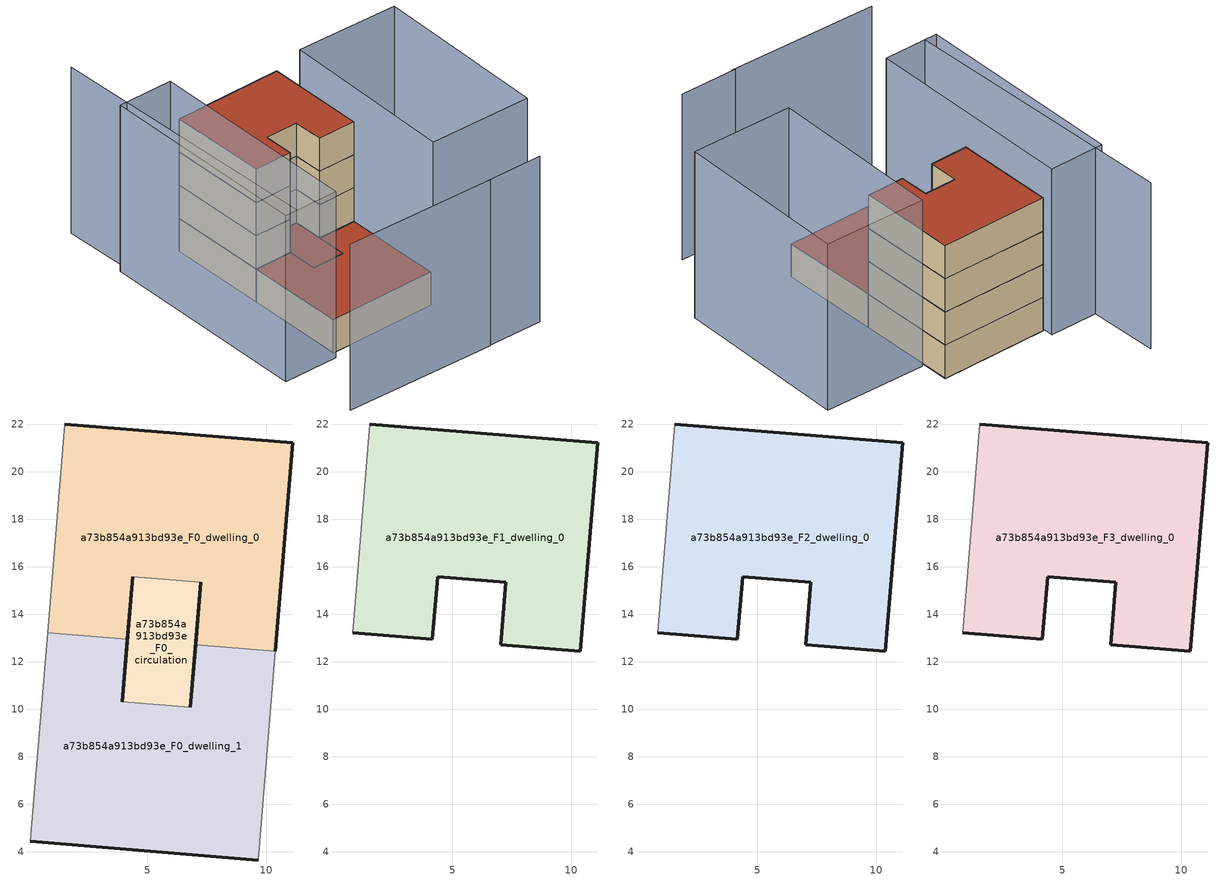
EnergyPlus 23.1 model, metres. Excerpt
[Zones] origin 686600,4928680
a73b854a913bd93e_F0_dwelling_0
 floor ground (EU_floor_Construction): 10.38,12.43 11.11,21.21 1.53,22 0.8,13.22 4.16,12.95 4.38,15.58 7.25,15.34 7.03,12.71 z0
 wall outside (EU_wall_Construction): 7.03,12.71 7.25,15.34 / 4.38,15.58 4.16,12.95 / 1.53,22 11.11,21.21 10.38,12.43 z0:3
 wall adiabatic (EU_wall_Construction): 0.8,13.22 1.53,22 z0:3
 wall to a73b854a913bd93e_F0_dwelling_1 (EU_wall_Construction): 10.38,12.43 7.03,12.71 / 4.16,12.95 0.8,13.22 z0:3
 wall to a73b854a913bd93e_F0_circulation (EU_wall_Construction): 7.25,15.34 4.38,15.58 z0:3
a73b854a913bd93e_F0_dwelling_1
 floor ground (EU_floor_Construction): 9.66,3.65 10.38,12.43 7.03,12.71 6.81,10.08 3.94,10.31 4.16,12.95 0.8,13.22 0.08,4.45 z0
 wall outside (EU_wall_Construction): 4.16,12.95 3.94,10.31 / 6.81,10.08 7.03,12.71 / 9.66,3.65 0.08,4.45 z0:3
 wall adiabatic (EU_wall_Construction): 0.08,4.45 0.8,13.22 / 10.38,12.43 9.66,3.65 z0:3
 wall to a73b854a913bd93e_F0_circulation (EU_wall_Construction): 3.94,10.31 6.81,10.08 z0:3
 roof outside (EU_roof_Construction): 10.38,12.43 9.66,3.65 0.08,4.45 0.8,13.22 4.16,12.95 3.94,10.31 6.81,10.08 7.03,12.71 z3
a73b854a913bd93e_F0_circulation
 floor ground (EU_floor_Construction): 6.81,10.08 7.25,15.34 4.38,15.58 3.94,10.31 z0
 wall outside (EU_wall_Construction): 7.25,15.34 6.81,10.08 / 3.94,10.31 4.38,15.58 z0:3
 roof outside (EU_roof_Construction): 7.25,15.34 6.81,10.08 3.94,10.31 4.38,15.58 z3
a73b854a913bd93e_F1_dwelling_0
 floor to a73b854a913bd93e_F0_dwelling_0 (EU_floor_Construction): 10.38,12.43 11.11,21.21 1.53,22 0.8,13.22 4.16,12.95 4.38,15.58 7.25,15.34 7.03,12.71 z3
 wall outside (EU_wall_Construction): 1.53,22 11.11,21.21 10.38,12.43 7.03,12.71 7.25,15.34 4.38,15.58 4.16,12.95 0.8,13.22 z3:6
 wall adiabatic (EU_wall_Construction): 0.8,13.22 1.53,22 z3:6
a73b854a913bd93e_F2_dwelling_0
 floor to a73b854a913bd93e_F1_dwelling_0 (EU_floor_Construction): 10.38,12.43 11.11,21.21 1.53,22 0.8,13.22 4.16,12.95 4.38,15.58 7.25,15.34 7.03,12.71 z6
 wall outside (EU_wall_Construction): 1.53,22 11.11,21.21 10.38,12.43 7.03,12.71 7.25,15.34 4.38,15.58 4.16,12.95 0.8,13.22 z6:9
 wall adiabatic (EU_wall_Construction): 0.8,13.22 1.53,22 z6:9
a73b854a913bd93e_F3_dwelling_0
 floor to a73b854a913bd93e_F2_dwelling_0 (EU_floor_Construction): 10.38,12.43 11.11,21.21 1.53,22 0.8,13.22 4.16,12.95 4.38,15.58 7.25,15.34 7.03,12.71 z9
 wall outside (EU_wall_Construction): 1.53,22 11.11,21.21 10.38,12.43 7.03,12.71 7.25,15.34 4.38,15.58 4.16,12.95 0.8,13.22 z9:12
 wall adiabatic (EU_wall_Construction): 0.8,13.22 1.53,22 z9:12
 roof outside (EU_roof_Construction): 11.11,21.21 10.38,12.43 7.03,12.71 7.25,15.34 4.38,15.58 4.16,12.95 0.8,13.22 1.53,22 z12
shading: 8.64,-3.13 13.73,-3.64 / -4.39,-1.66 8.94,-3.22 / -2.36,29.37 -3.96,4.25 / 9.46,3.28 11.17,18.83 / 11.17,18.83 20.2,17.84 / 20.2,17.84 18.49,2.28 / 18.49,2.28 9.46,3.28 / -5.1,4.36 -3.37,23.3 / -3.37,23.3 1.5,22.85 / 1.5,22.85 -0.23,3.91 / -0.23,3.91 -5.1,4.36 z0:15
[Building]
EU S2 Campaign: North Axis=0; Terrain=City; Solar Distribution=FullExterior
[Site:Location]
Bologna: Latitude=44.5; Longitude=11.25; Time Zone=1; Elevation=37
[SizingPeriod:WeatherFileDays]
AnnualSizingPeriod: Begin Month=1; Begin Day of Month=1; End Month=12; End Day of Month=31; Day of Week for Start Day=Monday; Use Weather File Daylight Saving Period=No; Use Weather File Rain and Snow Indicators=No
[MATERIAL]
EU_InternalMass_Material: Roughness=MediumRough; Thickness=0.1; Conductivity=1; Density=1800; Specific Heat=900; Thermal Absorptance=0.9; Solar Absorptance=0.7; Visible Absorptance=0.7
[MATERIAL:NOMASS] Roughness=MediumRough; Thermal Absorptance=0.9; Solar Absorptance=0.7; Visible Absorptance=0.7
Name | Thermal Resistance
EU_wall_NoMass | 0.937881
EU_roof_NoMass | 0.548572
EU_floor_NoMass | 0.71348
[CONSTRUCTION]
EU_wall_Construction: EU_wall_NoMass
EU_roof_Construction: EU_roof_NoMass
EU_floor_Construction: EU_floor_NoMass
EU_InternalMass_Construction: EU_InternalMass_Material
[ZONE] Type=1; Multiplier=1; Ceiling Height=autocalculate; Floor Area=autocalculate; Part of Total Floor Area=Yes
Name | Volume
a73b854a913bd93e_F0_dwelling_0 | 231.159
a73b854a913bd93e_F1_dwelling_0; a73b854a913bd93e_F2_dwelling_0; a73b854a913bd93e_F3_dwelling_0 | 231.158
a73b854a913bd93e_F0_dwelling_1 | 231.168
a73b854a913bd93e_F0_circulation | 45.7273
[INTERNALMASS] Construction=EU_InternalMass_Construction
Name | Zone or ZoneList | Surface Area
a73b854a913bd93e_F0_dwelling_0_EU_InternalMass | a73b854a913bd93e_F0_dwelling_0 | 77.0514
a73b854a913bd93e_F0_dwelling_1_EU_InternalMass | a73b854a913bd93e_F0_dwelling_1 | 77.0514
a73b854a913bd93e_F1_dwelling_0_EU_InternalMass | a73b854a913bd93e_F1_dwelling_0 | 169.344
a73b854a913bd93e_F2_dwelling_0_EU_InternalMass | a73b854a913bd93e_F2_dwelling_0 | 169.344
a73b854a913bd93e_F3_dwelling_0_EU_InternalMass | a73b854a913bd93e_F3_dwelling_0 | 169.344
[OTHEREQUIPMENT] Fuel Type=Electricity; Design Level Calculation Method=Watts/Area; Power per Zone Floor Area=1; Fraction Latent=0; Fraction Radiant=0; Fraction Lost=0; Carbon Dioxide Generation Rate=0; EndUse Subcategory=EU_Step8_InternalGains
Name | Zone or ZoneList or Space or SpaceList | Schedule
EU_Step8_InternalGain_a73b854a913bd93e_F0_dwelling_0_f000 | a73b854a913bd93e_F0_dwelling_0 | EU_Step8_GainSchedule_a73b854a913bd93e_F0_dwelling_0_f000
EU_Step8_InternalGain_a73b854a913bd93e_F0_dwelling_1_f000 | a73b854a913bd93e_F0_dwelling_1 | EU_Step8_GainSchedule_a73b854a913bd93e_F0_dwelling_1_f000
EU_Step8_InternalGain_a73b854a913bd93e_F1_dwelling_0_f000 | a73b854a913bd93e_F1_dwelling_0 | EU_Step8_GainSchedule_a73b854a913bd93e_F1_dwelling_0_f000
EU_Step8_InternalGain_a73b854a913bd93e_F2_dwelling_0_f000 | a73b854a913bd93e_F2_dwelling_0 | EU_Step8_GainSchedule_a73b854a913bd93e_F2_dwelling_0_f000
EU_Step8_InternalGain_a73b854a913bd93e_F3_dwelling_0_f000 | a73b854a913bd93e_F3_dwelling_0 | EU_Step8_GainSchedule_a73b854a913bd93e_F3_dwelling_0_f000
[ZONEINFILTRATION:DESIGNFLOWRATE]
EU_Circulation_Infiltration_a73b854a913bd93e_F0_circulation: Zone or ZoneList or Space or SpaceList=a73b854a913bd93e_F0_circulation; Schedule=EU_AlwaysOn; Design Flow Rate Calculation Method=Flow/Area; Flow Rate per Floor Area=0.0005; Constant Term Coefficient=1; Temperature Term Coefficient=0; Velocity Term Coefficient=0; Velocity Squared Term Coefficient=0
[ZONEVENTILATION:DESIGNFLOWRATE] Schedule=EU_AlwaysOn; Design Flow Rate Calculation Method=AirChanges/Hour; Air Changes per Hour=0.687892; Ventilation Type=Natural; Fan Pressure Rise=0; Fan Total Efficiency=1; Constant Term Coefficient=1; Temperature Term Coefficient=0; Velocity Term Coefficient=0; Velocity Squared Term Coefficient=0; Minimum Indoor Temperature=-100; Maximum Indoor Temperature=100; Delta Temperature=-100; Minimum Outdoor Temperature=-100; Maximum Outdoor Temperature=100; Maximum Wind Speed=40
Name | Zone or ZoneList or Space or SpaceList
EU_ConstantAir_a73b854a913bd93e_F0_dwelling_0 | a73b854a913bd93e_F0_dwelling_0
EU_ConstantAir_a73b854a913bd93e_F0_dwelling_1 | a73b854a913bd93e_F0_dwelling_1
EU_ConstantAir_a73b854a913bd93e_F1_dwelling_0 | a73b854a913bd93e_F1_dwelling_0
EU_ConstantAir_a73b854a913bd93e_F2_dwelling_0 | a73b854a913bd93e_F2_dwelling_0
EU_ConstantAir_a73b854a913bd93e_F3_dwelling_0 | a73b854a913bd93e_F3_dwelling_0
[HVACTEMPLATE:THERMOSTAT] Constant Heating Setpoint=20; Constant Cooling Setpoint=50
EU_HeatOnly_a73b854a913bd93e_F0_dwelling_0; EU_HeatOnly_a73b854a913bd93e_F0_dwelling_1; EU_HeatOnly_a73b854a913bd93e_F1_dwelling_0; EU_HeatOnly_a73b854a913bd93e_F2_dwelling_0; EU_HeatOnly_a73b854a913bd93e_F3_dwelling_0
[HVACTEMPLATE:ZONE:IDEALLOADSAIRSYSTEM] System Availability Schedule=EU_AlwaysOn; Maximum Heating Supply Air Temperature=50; Minimum Cooling Supply Air Temperature=13; Maximum Heating Supply Air Humidity Ratio=0.0156; Minimum Cooling Supply Air Humidity Ratio=0.0077; Heating Limit=NoLimit; Cooling Limit=NoLimit; Heating Availability Schedule=EU_AlwaysOn; Cooling Availability Schedule=EU_CoolingOff; Dehumidification Control Type=ConstantSensibleHeatRatio; Cooling Sensible Heat Ratio=0.7; Dehumidification Setpoint=60; Humidification Control Type=None; Humidification Setpoint=30; Outdoor Air Method=None; Outdoor Air Flow Rate per Person=0.00944; Outdoor Air Flow Rate per Zone Floor Area=0; Outdoor Air Flow Rate per Zone=0; Demand Controlled Ventilation Type=None; Outdoor Air Economizer Type=NoEconomizer; Heat Recovery Type=None; Sensible Heat Recovery Effectiveness=0.7; Latent Heat Recovery Effectiveness=0.65
Name | Template Thermostat
a73b854a913bd93e_F0_dwelling_0 | EU_HeatOnly_a73b854a913bd93e_F0_dwelling_0
a73b854a913bd93e_F0_dwelling_1 | EU_HeatOnly_a73b854a913bd93e_F0_dwelling_1
a73b854a913bd93e_F1_dwelling_0 | EU_HeatOnly_a73b854a913bd93e_F1_dwelling_0
a73b854a913bd93e_F2_dwelling_0 | EU_HeatOnly_a73b854a913bd93e_F2_dwelling_0
a73b854a913bd93e_F3_dwelling_0 | EU_HeatOnly_a73b854a913bd93e_F3_dwelling_0
[SIZING:ZONE] Zone Cooling Design Supply Air Temperature Input Method=SupplyAirTemperature; Zone Cooling Design Supply Air Temperature=13; Zone Heating Design Supply Air Temperature Input Method=SupplyAirTemperature; Zone Heating Design Supply Air Temperature=50; Zone Cooling Design Supply Air Humidity Ratio=0.008; Zone Heating Design Supply Air Humidity Ratio=0.008; Cooling Design Air Flow Method=DesignDay; Cooling Design Air Flow Rate=0; Cooling Minimum Air Flow per Zone Floor Area=0.000762; Cooling Minimum Air Flow=0; Cooling Minimum Air Flow Fraction=0.2; Heating Design Air Flow Method=DesignDay; Heating Design Air Flow Rate=0; Heating Maximum Air Flow per Zone Floor Area=0.002032; Heating Maximum Air Flow=0.141576; Heating Maximum Air Flow Fraction=0.3; Account for Dedicated Outdoor Air System=No; Dedicated Outdoor Air System Control Strategy=NeutralSupplyAir; Dedicated Outdoor Air Low Setpoint Temperature for Design=autosize; Dedicated Outdoor Air High Setpoint Temperature for Design=autosize; Zone Load Sizing Method=Sensible Load Only No Latent Load; Zone Latent Cooling Design Supply Air Humidity Ratio Input Method=HumidityRatioDifference; Zone Cooling Design Supply Air Humidity Ratio Difference=0.005; Zone Latent Heating Design Supply Air Humidity Ratio Input Method=HumidityRatioDifference; Zone Humidification Design Supply Air Humidity Ratio Difference=0.005
a73b854a913bd93e_F0_dwelling_0; a73b854a913bd93e_F0_dwelling_1; a73b854a913bd93e_F1_dwelling_0; a73b854a913bd93e_F2_dwelling_0; a73b854a913bd93e_F3_dwelling_0
[SCHEDULE:CONSTANT]
Name | Hourly Value
EU_AlwaysOn | 1
EU_CoolingOff | 0
[SCHEDULE:FILE] Column Number=1; Rows to Skip at Top=0; Number of Hours of Data=8760; Column Separator=Comma; Interpolate to Timestep=No; Minutes per Item=60; Adjust Schedule for Daylight Savings=Yes
Name | File
EU_Step8_GainSchedule_a73b854a913bd93e_F0_dwelling_0_f000 | ../../schedules/a73b854a913bd93e/a73b854a913bd93e_F0_dwelling_0_f000_gain.csv
EU_Step8_GainSchedule_a73b854a913bd93e_F0_dwelling_1_f000 | ../../schedules/a73b854a913bd93e/a73b854a913bd93e_F0_dwelling_1_f000_gain.csv
EU_Step8_GainSchedule_a73b854a913bd93e_F1_dwelling_0_f000 | ../../schedules/a73b854a913bd93e/a73b854a913bd93e_F1_dwelling_0_f000_gain.csv
EU_Step8_GainSchedule_a73b854a913bd93e_F2_dwelling_0_f000 | ../../schedules/a73b854a913bd93e/a73b854a913bd93e_F2_dwelling_0_f000_gain.csv
EU_Step8_GainSchedule_a73b854a913bd93e_F3_dwelling_0_f000 | ../../schedules/a73b854a913bd93e/a73b854a913bd93e_F3_dwelling_0_f000_gain.csv
